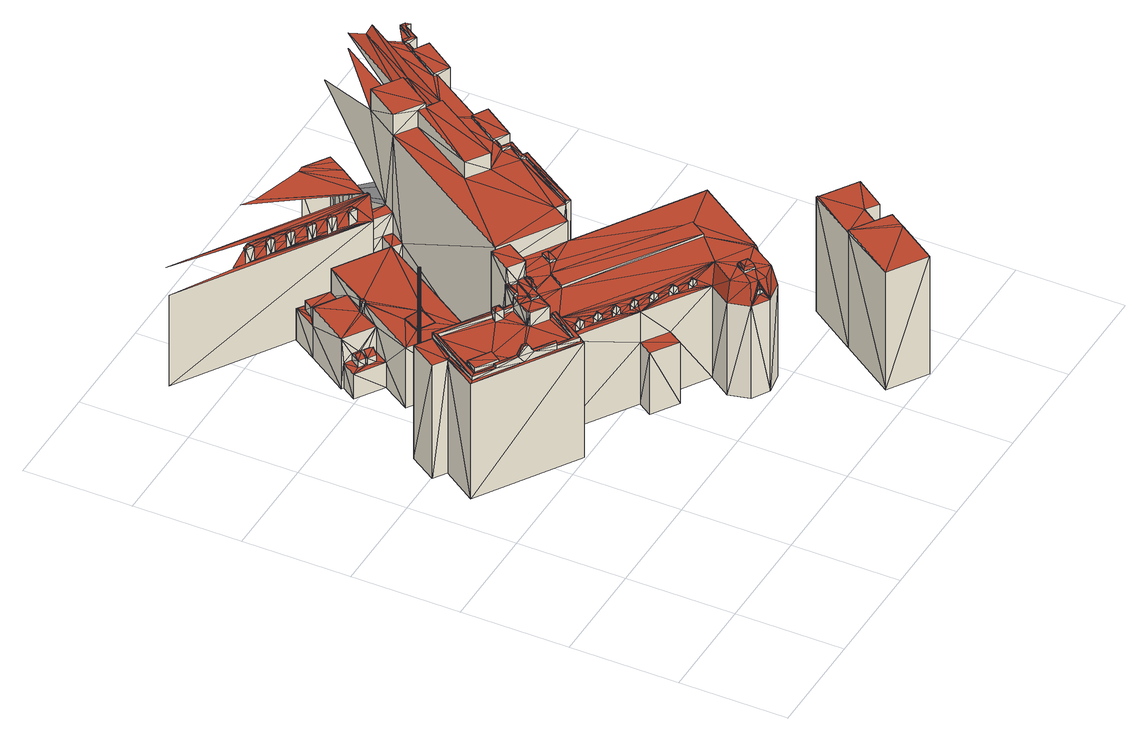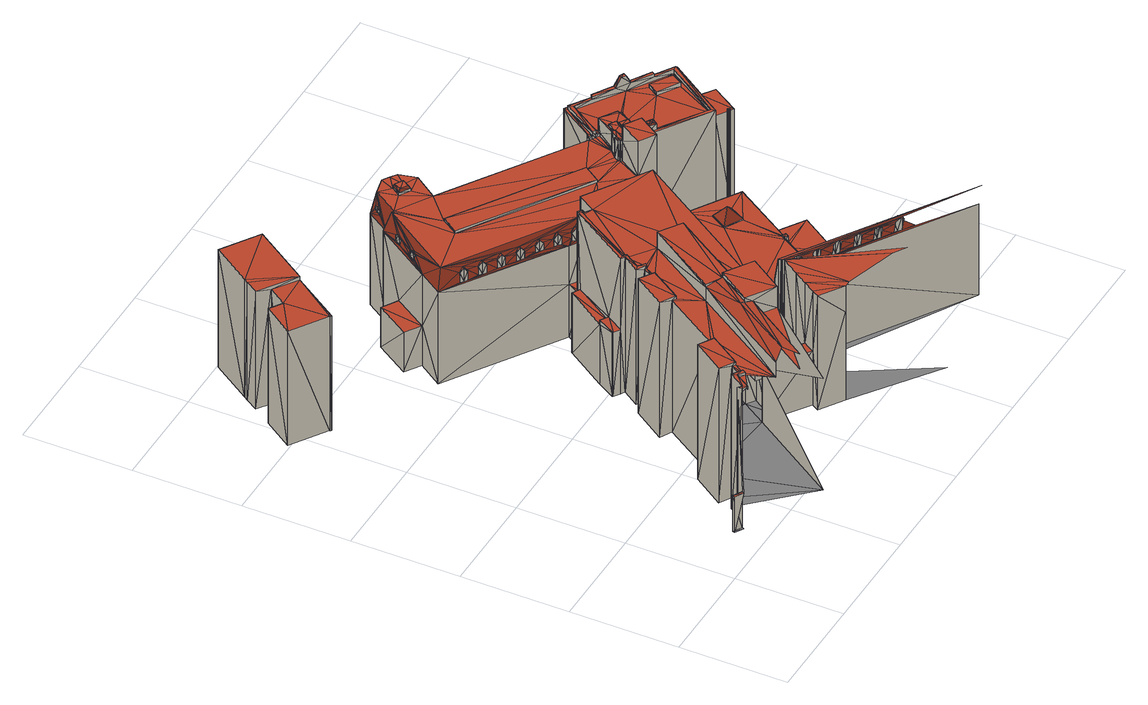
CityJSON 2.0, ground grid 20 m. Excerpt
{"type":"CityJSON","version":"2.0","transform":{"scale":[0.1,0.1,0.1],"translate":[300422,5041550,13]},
"CityObjects":{
"building1":{"type":"Building","geometry":[{"type":"MultiSurface","lod":"2","boundaries":[[[0,1,2]],[[3,4,5]],[[0,6,1]],[[7,5,2]],[[8,9,6]],[[10,2,1]],[[11,2,5]],[[8,6,0]],[[12,9,13]],[[14,13,9]],[[15,13,16]],[[8,0,17]],[[11,0,2]],[[3,18,4]],[[7,3,5]],[[19,8,17]],[[14,16,13]],[[15,12,13]],[[10,7,2]],[[20,1,6]],[[21,9,8]],[[3,22,23]],[[24,5,4]],[[25,17,0]],[[26,15,16]],[[27,6,9]],[[28,19,17]],[[26,16,14]],[[28,8,19]],[[21,14,9]],[[3,23,18]],[[29,23,22]],[[28,17,25]],[[27,9,12]],[[11,25,0]],[[30,12,15]],[[10,3,7]],[[31,10,1]],[[10,32,3]],[[29,18,23]],[[33,22,3]],[[21,8,28]],[[30,15,26]],[[34,4,18]],[[35,26,14]],[[30,35,12]],[[24,11,5]],[[36,28,25]],[[33,29,22]],[[36,25,37]],[[38,37,25]],[[21,35,14]],[[30,26,35]],[[39,25,11]],[[20,31,1]],[[39,38,25]],[[40,28,36]],[[40,36,37]],[[41,3,32]],[[40,37,38]],[[20,6,27]],[[41,32,10]],[[27,12,35]],[[42,21,28]],[[42,28,40]],[[42,40,38]],[[42,38,39]],[[43,18,29]],[[41,33,3]],[[44,39,11]],[[24,4,34]],[[41,29,33]],[[31,41,10]],[[45,21,42]],[[46,42,39]],[[41,43,29]],[[46,39,47]],[[47,39,44]],[[48,42,46]],[[49,35,21]],[[24,44,11]],[[48,45,42]],[[50,43,41]],[[31,50,41]],[[51,21,45]],[[48,46,47]],[[48,47,45]],[[52,27,35]],[[53,47,44]],[[54,45,47]],[[55,18,43]],[[51,56,21]],[[57,20,27]],[[58,31,20]],[[24,53,44]],[[59,47,53]],[[59,54,47]],[[60,34,18]],[[54,51,45]],[[49,21,56]],[[49,52,35]],[[55,43,50]],[[55,50,31]],[[57,27,52]],[[61,20,57]],[[58,20,61]],[[60,18,55]],[[62,24,34]],[[63,53,24]],[[64,51,54]],[[65,59,53]],[[65,54,59]],[[66,31,58]],[[67,56,51]],[[68,56,69]],[[68,49,56]],[[70,68,69]],[[70,71,49]],[[70,49,68]],[[61,52,72]],[[73,72,52]],[[49,73,52]],[[74,61,72]],[[61,57,52]],[[75,72,73]],[[76,74,72]],[[77,49,71]],[[75,78,72]],[[79,69,56]],[[77,71,70]],[[78,76,72]],[[79,70,69]],[[66,55,31]],[[58,61,74]],[[80,58,74]],[[81,67,51]],[[76,80,74]],[[82,78,75]],[[82,76,78]],[[83,75,73]],[[64,81,51]],[[63,24,62]],[[62,34,60]],[[84,58,80]],[[85,80,76]],[[65,64,54]],[[86,82,75]],[[87,53,63]],[[88,73,49]],[[79,56,67]],[[86,75,83]],[[83,73,89]],[[85,76,82]],[[65,53,87]],[[85,84,80]],[[90,77,70]],[[91,49,77]],[[85,82,86]],[[85,86,83]],[[79,90,70]],[[85,83,84]],[[88,89,73]],[[92,77,93]],[[94,93,77]],[[91,88,49]],[[91,83,89]],[[92,95,77]],[[66,58,84]],[[91,84,83]],[[96,79,67]],[[91,77,95]],[[94,77,90]],[[81,96,67]],[[97,92,93]],[[98,99,96]],[[91,89,88]],[[81,98,96]],[[97,93,94]],[[100,95,92]],[[101,91,95]],[[66,84,91]],[[102,101,95]],[[103,90,79]],[[65,81,64]],[[87,98,81]],[[104,102,95]],[[65,87,81]],[[87,105,98]],[[106,62,107]],[[108,94,109]],[[110,63,62]],[[102,91,101]],[[106,107,111]],[[112,109,94]],[[103,94,90]],[[113,107,62]],[[102,114,91]],[[100,104,95]],[[115,111,107]],[[97,100,92]],[[116,87,63]],[[110,62,106]],[[117,79,96]],[[66,91,114]],[[116,63,110]],[[110,105,87]],[[104,118,102]],[[108,97,94]],[[66,114,102]],[[119,106,111]],[[115,107,113]],[[120,96,99]],[[121,108,109]],[[116,110,87]],[[119,111,115]],[[112,94,103]],[[122,118,104]],[[112,121,109]],[[119,110,106]],[[123,99,98]],[[119,115,113]],[[124,104,100]],[[121,97,108]],[[124,100,97]],[[125,113,62]],[[117,103,79]],[[121,124,97]],[[123,98,105]],[[126,102,118]],[[60,55,127]],[[126,66,102]],[[128,118,122]],[[129,110,119]],[[129,119,113]],[[123,105,110]],[[130,55,66]],[[131,112,103]],[[132,122,104]],[[133,125,62]],[[131,121,112]],[[129,113,125]],[[117,96,120]],[[123,120,99]],[[134,133,62]],[[128,126,118]],[[135,110,129]],[[136,104,124]],[[126,130,66]],[[131,103,137]],[[127,55,130]],[[136,124,121]],[[129,125,138]],[[117,137,103]],[[132,128,122]],[[133,138,125]],[[132,104,139]],[[140,129,138]],[[140,138,133]],[[135,129,140]],[[141,121,131]],[[136,139,104]],[[127,130,126]],[[117,131,137]],[[135,133,140]],[[128,127,126]],[[142,143,131]],[[144,140,133]],[[145,110,135]],[[142,131,117]],[[132,146,128]],[[123,117,120]],[[144,133,134]],[[147,135,140]],[[142,117,123]],[[147,140,144]],[[141,136,121]],[[147,144,134]],[[141,146,132]],[[148,143,142]],[[149,62,60]],[[150,131,143]],[[141,132,139]],[[151,142,123]],[[152,110,145]],[[153,147,134]],[[145,135,147]],[[141,139,136]],[[154,141,131]],[[148,142,151]],[[150,143,148]],[[155,60,127]],[[156,151,123]],[[157,146,141]],[[158,128,146]],[[159,127,128]],[[160,147,153]],[[161,123,110]],[[150,154,131]],[[145,147,160]],[[162,134,62]],[[156,148,151]],[[160,153,163]],[[164,110,152]],[[165,148,156]],[[166,163,153]],[[145,160,163]],[[167,148,165]],[[150,141,154]],[[168,145,163]],[[169,153,134]],[[168,163,166]],[[157,141,150]],[[167,150,148]],[[170,165,156]],[[157,158,146]],[[152,145,168]],[[170,167,165]],[[171,150,167]],[[172,168,166]],[[170,156,173]],[[157,150,171]],[[170,174,167]],[[175,167,174]],[[176,171,167]],[[177,152,168]],[[170,173,174]],[[173,175,174]],[[172,166,178]],[[176,179,171]],[[176,167,175]],[[169,166,153]],[[177,168,172]],[[176,175,179]],[[158,159,128]],[[161,156,123]],[[180,172,178]],[[177,172,180]],[[169,178,166]],[[181,180,178]],[[182,177,180]],[[164,152,177]],[[155,127,159]],[[161,173,156]],[[181,178,169]],[[183,60,155]],[[182,180,181]],[[184,171,179]],[[185,157,171]],[[162,169,134]],[[184,179,175]],[[162,62,149]],[[149,60,183]],[[181,169,186]],[[164,177,182]],[[182,181,186]],[[187,186,169]],[[188,110,164]],[[189,182,186]],[[189,186,187]],[[185,158,157]],[[164,182,189]],[[190,189,187]],[[164,189,190]],[[191,189,187]],[[192,175,173]],[[184,159,158]],[[193,164,189]],[[191,187,194]],[[193,189,191]],[[193,191,194]],[[185,171,184]],[[162,187,169]],[[195,164,193]],[[195,193,194]],[[162,194,187]],[[185,184,158]],[[184,155,159]],[[183,196,197]],[[192,173,161]],[[195,194,198]],[[192,184,175]],[[199,197,196]],[[200,201,202]],[[203,164,195]],[[162,198,194]],[[195,198,204]],[[205,204,198]],[[149,183,197]],[[206,195,204]],[[206,204,205]],[[162,205,198]],[[203,195,206]],[[199,196,183]],[[207,149,197]],[[203,206,205]],[[208,206,205]],[[192,161,209]],[[210,211,212]],[[162,213,205]],[[214,203,206]],[[208,205,213]],[[188,164,203]],[[214,206,208]],[[215,161,110]],[[207,197,199]],[[214,208,213]],[[216,155,184]],[[210,212,217]],[[218,217,212]],[[219,210,217]],[[220,213,162]],[[221,217,222]],[[221,219,217]],[[223,214,213]],[[224,222,217]],[[224,217,218]],[[225,192,209]],[[188,203,214]],[[224,218,226]],[[227,221,222]],[[224,228,222]],[[228,227,222]],[[223,213,220]],[[229,220,162]],[[215,110,188]],[[230,218,212]],[[231,162,149]],[[232,216,184]],[[233,224,226]],[[188,214,223]],[[234,228,224]],[[234,224,233]],[[235,229,162]],[[223,220,236]],[[230,226,218]],[[229,236,220]],[[237,199,183]],[[231,149,207]],[[238,223,236]],[[238,236,229]],[[239,184,192]],[[188,223,238]],[[240,233,226]],[[231,207,199]],[[232,241,242]],[[243,227,228]],[[200,212,201]],[[244,238,229]],[[245,234,233]],[[246,235,162]],[[232,242,216]],[[247,228,234]],[[248,188,238]],[[244,229,235]],[[240,226,230]],[[248,238,244]],[[248,244,235]],[[249,232,184]],[[246,162,250]],[[245,233,240]],[[240,230,251]],[[247,234,245]],[[231,199,237]],[[252,251,230]],[[243,228,247]],[[245,240,251]],[[246,248,235]],[[253,251,252]],[[253,245,251]],[[254,188,248]],[[249,184,239]],[[247,245,253]],[[255,253,252]],[[256,248,246]],[[243,247,253]],[[255,252,257]],[[255,258,253]],[[258,259,253]],[[243,260,259]],[[261,252,230]],[[254,248,256]],[[258,243,259]],[[262,239,192]],[[263,255,257]],[[246,250,264]],[[265,266,243]],[[267,258,255]],[[256,246,264]],[[268,264,250]],[[267,255,263]],[[261,257,252]],[[269,256,264]],[[269,264,268]],[[270,162,231]],[[271,183,155]],[[270,250,162]],[[254,256,269]],[[272,263,257]],[[273,269,268]],[[274,209,161]],[[275,258,267]],[[276,243,258]],[[275,267,263]],[[277,254,269]],[[273,268,278]],[[277,269,273]],[[279,280,281]],[[282,283,239]],[[272,257,261]],[[279,284,280]],[[277,273,278]],[[271,155,216]],[[285,284,279]],[[286,241,232]],[[275,263,272]],[[282,239,262]],[[287,278,268]],[[249,239,283]],[[288,261,230]],[[276,258,275]],[[272,261,289]],[[290,279,291]],[[292,289,261]],[[285,293,284]],[[294,231,237]],[[295,277,278]],[[275,272,289]],[[296,291,279]],[[274,225,209]],[[297,279,281]],[[298,275,289]],[[299,298,289]],[[299,289,292]],[[300,285,279]],[[300,279,290]],[[301,283,282]],[[215,188,254]],[[270,268,250]],[[302,249,283]],[[271,237,183]],[[295,278,287]],[[296,290,291]],[[276,275,298]],[[276,298,299]],[[303,304,290]],[[305,299,292]],[[301,282,262]],[[301,302,283]],[[306,277,295]],[[303,290,296]],[[307,296,279]],[[300,290,304]],[[305,292,308]],[[309,304,303]],[[294,281,280]],[[200,230,212]],[[310,277,306]],[[311,276,299]],[[300,304,309]],[[311,299,305]],[[294,280,284]],[[295,287,312]],[[288,292,261]],[[313,243,276]],[[314,303,296]],[[315,305,308]],[[307,279,297]],[[316,309,303]],[[306,295,312]],[[317,312,287]],[[318,293,285]],[[270,287,268]],[[319,305,315]],[[314,316,303]],[[316,300,309]],[[320,306,312]],[[314,296,321]],[[322,232,249]],[[301,262,323]],[[270,284,293]],[[320,312,317]],[[311,319,276]],[[311,305,319]],[[323,249,302]],[[288,308,292]],[[324,300,316]],[[215,254,277]],[[318,285,300]],[[307,321,296]],[[324,316,314]],[[324,314,321]],[[310,306,320]],[[325,320,317]],[[307,300,324]],[[301,323,302]],[[307,324,321]],[[310,325,320]],[[326,315,308]],[[327,320,317]],[[297,281,294]],[[328,288,230]],[[329,310,320]],[[327,329,320]],[[330,300,307]],[[327,317,331]],[[332,319,315]],[[270,231,294]],[[313,276,319]],[[270,317,287]],[[200,202,333]],[[334,329,327]],[[334,327,331]],[[326,308,288]],[[215,277,310]],[[335,192,225]],[[332,315,326]],[[270,294,284]],[[336,333,202]],[[270,331,317]],[[337,293,318]],[[322,323,262]],[[338,300,330]],[[270,334,331]],[[326,288,339]],[[338,318,300]],[[313,319,332]],[[340,339,288]],[[332,326,339]],[[286,232,322]],[[322,249,323]],[[341,332,339]],[[341,339,340]],[[215,310,329]],[[265,342,266]],[[215,329,334]],[[215,270,293]],[[343,161,215]],[[338,344,318]],[[345,318,344]],[[313,332,341]],[[346,341,340]],[[347,307,297]],[[337,215,293]],[[348,330,307]],[[349,350,344]],[[351,344,350]],[[346,340,352]],[[335,262,192]],[[294,237,271]],[[328,340,288]],[[353,313,341]],[[353,341,346]],[[215,334,270]],[[349,344,338]],[[354,346,352]],[[355,241,286]],[[351,345,344]],[[345,337,318]],[[353,346,354]],[[349,356,350]],[[357,297,294]],[[328,352,340]],[[348,338,330]],[[358,354,352]],[[359,350,356]],[[359,351,350]],[[200,328,230]],[[360,313,353]],[[360,353,354]],[[265,243,313]],[[347,348,307]],[[347,297,357]],[[361,242,241]],[[359,345,351]],[[358,352,328]],[[362,349,338]],[[362,356,349]],[[362,337,345]],[[360,354,358]],[[363,215,337]],[[362,359,356]],[[364,313,360]],[[358,328,365]],[[362,345,359]],[[348,363,338]],[[274,161,343]],[[362,338,363]],[[366,365,328]],[[360,358,365]],[[362,363,337]],[[367,271,216]],[[368,360,365]],[[369,368,365]],[[369,365,366]],[[370,366,328]],[[371,216,242]],[[372,366,370]],[[373,374,370]],[[364,360,368]],[[364,368,369]],[[373,370,375]],[[364,372,376]],[[377,348,347]],[[378,374,373]],[[378,376,374]],[[379,373,375]],[[380,367,216]],[[381,348,377]],[[382,364,376]],[[382,373,379]],[[383,384,322]],[[385,377,347]],[[386,383,322]],[[387,241,355]],[[388,348,381]],[[378,373,382]],[[378,382,376]],[[389,386,322]],[[390,357,294]],[[391,377,385]],[[391,381,377]],[[392,385,347]],[[335,322,262]],[[386,393,383]],[[394,384,383]],[[395,383,393]],[[355,286,322]],[[396,393,386]],[[392,391,385]],[[397,381,391]],[[398,348,388]],[[395,394,383]],[[396,386,389]],[[399,215,363]],[[397,388,381]],[[400,384,394]],[[401,393,396]],[[401,395,393]],[[402,392,347]],[[397,391,392]],[[403,382,379]],[[355,322,384]],[[400,394,395]],[[265,313,364]],[[200,370,328]],[[404,396,389]],[[405,225,274]],[[399,363,348]],[[401,400,395]],[[406,407,384]],[[408,364,382]],[[390,347,357]],[[409,389,322]],[[404,401,396]],[[398,388,397]],[[410,384,407]],[[404,389,411]],[[412,397,392]],[[403,379,413]],[[200,375,370]],[[414,384,400]],[[342,415,416]],[[417,400,401]],[[412,398,397]],[[417,401,404]],[[412,392,402]],[[200,379,375]],[[417,404,411]],[[417,418,400]],[[417,411,419]],[[420,348,398]],[[412,402,398]],[[414,406,384]],[[417,419,418]],[[409,411,389]],[[414,400,418]],[[420,402,347]],[[408,382,403]],[[403,413,421]],[[414,418,419]],[[422,419,411]],[[355,384,410]],[[405,335,225]],[[423,403,421]],[[424,421,413]],[[200,413,379]],[[425,423,421]],[[426,407,406]],[[427,414,419]],[[420,398,402]],[[426,410,407]],[[408,403,423]],[[425,421,424]],[[409,422,411]],[[420,399,348]],[[420,347,390]],[[427,419,422]],[[399,343,215]],[[428,409,322]],[[429,423,425]],[[265,364,408]],[[429,408,423]],[[429,425,424]],[[430,427,422]],[[431,414,427]],[[432,422,409]],[[200,424,413]],[[433,406,271]],[[434,430,422]],[[434,422,432]],[[435,355,410]],[[431,427,430]],[[436,390,294]],[[437,414,431]],[[438,432,409]],[[434,431,430]],[[438,434,432]],[[200,429,424]],[[435,410,426]],[[433,426,406]],[[439,431,434]],[[440,355,435]],[[441,380,216]],[[342,442,415]],[[439,434,438]],[[433,271,367]],[[265,408,429]],[[439,437,431]],[[443,414,437]],[[439,438,437]],[[444,420,390]],[[445,399,420]],[[428,438,409]],[[444,390,446]],[[440,435,447]],[[444,445,420]],[[433,435,426]],[[448,447,435]],[[449,440,447]],[[450,428,322]],[[451,449,447]],[[448,435,433]],[[443,437,438]],[[448,451,447]],[[265,429,200]],[[452,440,449]],[[445,343,399]],[[451,452,449]],[[453,433,367]],[[448,433,453]],[[443,438,454]],[[428,454,438]],[[380,453,367]],[[455,448,453]],[[456,294,271]],[[457,200,333]],[[458,336,459]],[[455,453,380]],[[460,415,442]],[[461,241,387]],[[265,200,457]],[[457,333,462]],[[462,333,336]],[[463,414,443]],[[464,445,444]],[[465,443,454]],[[466,465,454]],[[466,454,428]],[[342,462,442]],[[462,336,442]],[[467,265,457]],[[468,457,462]],[[467,342,265]],[[436,446,390]],[[468,462,342]],[[469,443,465]],[[467,457,468]],[[467,468,342]],[[470,455,380]],[[471,444,446]],[[466,469,465]],[[472,466,428]],[[335,343,445]],[[473,469,466]],[[474,455,470]],[[475,470,380]],[[476,455,474]],[[473,466,472]],[[335,274,343]],[[473,477,469]],[[478,464,444]],[[473,472,479]],[[473,479,477]],[[480,445,464]],[[481,472,428]],[[463,443,469]],[[476,474,470]],[[476,470,475]],[[482,442,336]],[[483,478,444]],[[361,484,242]],[[463,469,477]],[[485,479,472]],[[463,477,479]],[[486,414,463]],[[456,436,294]],[[450,481,428]],[[471,446,436]],[[405,274,335]],[[485,472,481]],[[487,488,464]],[[489,387,355]],[[490,355,440]],[[487,464,478]],[[480,464,488]],[[463,479,485]],[[491,488,487]],[[461,361,241]],[[371,242,484]],[[491,480,488]],[[492,487,478]],[[493,442,482]],[[482,336,494]],[[495,448,455]],[[492,491,487]],[[496,445,480]],[[371,441,216]],[[497,485,481]],[[493,460,442]],[[498,480,491]],[[490,440,452]],[[499,492,478]],[[497,463,485]],[[500,406,414]],[[501,271,406]],[[502,481,450]],[[502,497,481]],[[499,491,492]],[[498,503,480]],[[499,478,483]],[[504,463,497]],[[505,451,448]],[[506,452,451]],[[499,498,491]],[[502,504,497]],[[507,455,476]],[[494,336,458]],[[508,502,450]],[[499,503,498]],[[499,483,503]],[[509,450,322]],[[509,322,335]],[[510,504,502]],[[511,475,380]],[[510,502,508]],[[510,512,504]],[[496,513,445]],[[510,508,514]],[[510,514,512]],[[515,445,513]],[[516,508,450]],[[486,463,504]],[[489,517,387]],[[496,480,503]],[[518,476,475]],[[519,482,494]],[[520,483,444]],[[521,514,508]],[[520,444,471]],[[486,504,512]],[[522,503,483]],[[523,414,486]],[[486,512,514]],[[524,471,436]],[[525,493,482]],[[526,516,450]],[[490,489,355]],[[521,508,516]],[[519,494,527]],[[528,460,493]],[[486,514,521]],[[529,517,489]],[[509,335,445]],[[522,496,503]],[[524,436,530]],[[531,521,516]],[[525,482,532]],[[528,493,525]],[[531,486,521]],[[528,533,460]],[[495,455,507]],[[534,531,516]],[[534,516,526]],[[535,527,494]],[[536,482,519]],[[537,486,531]],[[538,522,483]],[[534,537,531]],[[539,534,526]],[[540,494,458]],[[536,532,482]],[[541,513,496]],[[542,537,534]],[[536,519,527]],[[541,496,522]],[[542,534,539]],[[515,513,541]],[[542,539,543]],[[542,544,537]],[[518,507,476]],[[509,445,515]],[[545,448,495]],[[546,541,522]],[[542,543,544]],[[547,486,537]],[[546,515,541]],[[548,539,526]],[[456,530,436]],[[549,471,524]],[[535,494,540]],[[506,490,452]],[[546,550,515]],[[551,543,539]],[[518,475,511]],[[511,380,441]],[[552,533,528]],[[553,515,550]],[[536,525,532]],[[554,546,522]],[[505,506,451]],[[551,544,543]],[[553,550,546]],[[547,537,544]],[[552,528,525]],[[520,538,483]],[[554,522,538]],[[536,527,535]],[[555,556,533]],[[557,458,556]],[[554,553,546]],[[545,505,448]],[[558,387,517]],[[559,548,526]],[[554,560,553]],[[509,526,450]],[[501,456,271]],[[548,551,539]],[[554,561,560]],[[554,538,561]],[[547,544,551]],[[500,414,523]],[[552,525,562]],[[520,471,549]],[[557,540,458]],[[555,533,552]],[[563,547,551]],[[548,563,551]],[[523,486,547]],[[520,560,561]],[[564,547,563]],[[565,563,548]],[[565,548,559]],[[566,524,530]],[[520,561,538]],[[555,557,556]],[[565,564,563]],[[567,565,559]],[[518,495,507]],[[568,564,565]],[[569,517,529]],[[557,562,540]],[[555,552,562]],[[568,565,567]],[[500,501,406]],[[568,570,564]],[[571,495,518]],[[568,567,570]],[[509,559,526]],[[509,515,553]],[[572,525,536]],[[523,547,564]],[[573,536,535]],[[574,567,559]],[[555,562,557]],[[509,553,560]],[[361,575,576]],[[577,489,490]],[[578,570,567]],[[523,564,570]],[[579,530,456]],[[566,549,524]],[[580,576,575]],[[581,562,525]],[[361,576,484]],[[574,578,567]],[[523,570,578]],[[582,495,571]],[[505,583,490]],[[509,560,520]],[[584,489,577]],[[580,484,576]],[[505,490,506]],[[545,495,585]],[[573,535,580]],[[586,535,540]],[[566,530,579]],[[587,583,505]],[[588,518,511]],[[589,571,518]],[[590,523,578]],[[558,461,387]],[[586,540,562]],[[591,511,441]],[[592,575,361]],[[593,590,578]],[[593,578,574]],[[509,574,559]],[[573,580,575]],[[582,585,495]],[[594,529,489]],[[595,523,590]],[[572,536,573]],[[579,456,549]],[[545,587,505]],[[596,490,583]],[[593,595,590]],[[593,595,574]],[[597,489,584]],[[598,593,574]],[[585,441,587]],[[592,573,575]],[[599,511,591]],[[596,583,587]],[[545,585,587]],[[585,591,441]],[[600,595,593]],[[600,593,598]],[[581,525,572]],[[600,601,595]],[[586,580,535]],[[588,511,599]],[[589,582,571]],[[600,598,601]],[[589,518,588]],[[602,577,490]],[[603,558,517]],[[500,520,549]],[[501,549,456]],[[566,579,549]],[[509,598,574]],[[599,591,585]],[[604,587,441]],[[596,602,490]],[[569,603,517]],[[572,592,361]],[[572,361,461]],[[584,577,605]],[[500,523,595]],[[582,599,585]],[[596,605,577]],[[606,584,605]],[[586,484,580]],[[596,606,605]],[[607,573,592]],[[500,595,601]],[[572,573,607]],[[608,441,371]],[[500,601,598]],[[588,599,582]],[[609,584,606]],[[596,577,602]],[[610,371,484]],[[604,596,587]],[[589,588,582]],[[500,509,520]],[[581,586,562]],[[572,607,592]],[[604,441,608]],[[604,609,606]],[[500,598,509]],[[500,549,501]],[[604,606,596]],[[608,371,609]],[[611,584,609]],[[612,489,597]],[[611,609,371]],[[581,572,461]],[[604,608,609]],[[611,597,584]],[[603,613,461]],[[611,371,610]],[[611,614,597]],[[615,569,529]],[[603,461,558]],[[616,461,613]],[[617,614,611]],[[618,610,484]],[[619,611,610]],[[620,613,603]],[[615,529,594]],[[594,489,612]],[[618,484,586]],[[616,581,461]],[[617,611,619]],[[621,597,614]],[[620,622,613]],[[620,603,569]],[[621,614,617]],[[622,616,613]],[[623,620,569]],[[618,619,610]],[[623,569,624]],[[625,624,569]],[[625,623,624]],[[626,612,597]],[[621,626,597]],[[615,625,569]],[[627,617,619]],[[615,594,625]],[[628,620,623]],[[627,621,617]],[[629,619,618]],[[628,622,620]],[[630,623,625]],[[631,612,626]],[[632,616,622]],[[631,626,621]],[[627,619,629]],[[633,586,581]],[[630,625,594]],[[627,631,621]],[[629,618,631]],[[632,634,616]],[[628,623,635]],[[630,635,623]],[[628,632,622]],[[627,629,631]],[[636,581,616]],[[637,618,586]],[[635,638,632]],[[628,635,632]],[[630,638,635]],[[639,612,631]],[[639,631,618]],[[640,616,634]],[[637,586,633]],[[641,594,612]],[[642,634,632]],[[643,632,638]],[[639,644,612]],[[645,630,594]],[[639,618,637]],[[643,638,630]],[[641,612,644]],[[639,646,644]],[[643,642,632]],[[647,646,639]],[[648,639,637]],[[647,639,648]],[[645,594,641]],[[649,644,646]],[[645,643,630]],[[650,637,633]],[[649,646,647]],[[650,648,637]],[[649,651,644]],[[652,647,648]],[[651,641,644]],[[653,650,633]],[[652,649,647]],[[654,648,650]],[[655,651,649]],[[652,648,654]],[[656,651,655]],[[652,655,649]],[[654,650,655]],[[657,655,650]],[[656,641,651]],[[657,656,655]],[[652,654,655]],[[657,650,653]],[[657,658,656]],[[659,656,658]],[[660,641,656]],[[659,660,656]],[[661,658,657]],[[662,659,658]],[[663,657,653]],[[662,660,659]],[[661,662,658]],[[661,657,663]],[[662,664,660]],[[665,663,653]],[[666,660,664]],[[667,661,663]],[[667,662,661]],[[668,664,662]],[[667,663,665]],[[667,668,662]],[[668,666,664]],[[669,667,665]],[[670,668,667]],[[671,667,669]],[[671,670,667]],[[670,672,668]],[[673,669,665]],[[674,671,669]],[[674,669,673]],[[675,671,674]],[[676,674,673]],[[677,673,678]],[[676,675,674]],[[676,673,677]],[[679,675,676]],[[680,677,678]],[[679,680,675]]],"semantics":{"surfaces":[{"type":"WallSurface"},{"type":"RoofSurface"},{"type":"GroundSurface"}],"values":[0,0,1,1,0,0,1,1,1,1,0,0,0,0,0,0,0,0,1,1,0,0,0,0,1,0,1,0,0,1,0,0,1,1,0,0,0,0,0,2,1,0,1,2,0,0,1,1,0,1,0,1,0,0,1,0,0,1,1,1,0,0,1,0,0,1,1,2,1,0,0,0,0,0,1,0,0,0,1,1,1,0,0,0,0,0,0,1,0,1,2,1,0,1,1,0,1,2,0,1,1,2,0,1,0,1,2,0,1,0,0,1,1,1,0,1,0,0,0,0,0,1,0,0,0,1,0,1,0,1,1,1,0,0,0,1,1,1,1,0,0,0,0,0,1,1,1,1,1,0,0,0,1,0,0,1,0,1,0,1,0,1,0,0,0,0,0,1,1,0,0,0,1,1,0,0,0,1,0,0,1,1,1,0,0,1,0,0,1,0,0,0,0,0,0,1,0,1,0,0,1,1,0,1,0,0,0,0,0,1,0,0,1,0,1,0,0,1,1,1,0,1,0,0,1,1,0,1,0,2,0,1,1,1,1,0,0,0,1,1,1,0,1,1,1,1,1,0,0,2,0,0,1,1,0,0,1,0,1,1,1,0,0,0,0,0,0,1,0,0,0,0,1,0,1,0,0,0,1,0,0,0,0,1,1,1,0,1,0,1,2,1,0,0,0,1,1,0,1,1,0,0,1,0,0,1,1,0,1,1,0,0,1,0,1,1,1,1,0,0,0,0,0,1,1,0,1,0,0,0,1,1,0,0,1,0,0,1,1,1,1,2,1,1,2,1,0,0,1,1,0,0,0,1,0,0,1,1,0,1,1,0,0,0,1,0,1,0,1,0,0,1,1,1,1,0,0,0,1,1,1,0,0,1,1,0,0,0,1,0,1,1,2,1,0,0,0,1,1,1,0,1,1,1,0,0,0,0,0,0,1,1,1,1,0,0,0,1,0,1,1,1,1,1,1,1,0,0,0,1,1,0,1,0,1,0,2,1,1,0,1,1,1,0,0,1,1,0,1,1,0,1,1,0,1,1,0,1,1,1,0,1,0,0,1,0,1,0,1,1,1,1,0,1,1,0,1,1,1,1,1,1,1,0,0,1,1,0,0,0,1,1,0,0,2,1,1,1,0,0,1,1,1,1,0,1,0,0,1,0,0,2,1,0,1,0,1,0,1,1,0,1,0,1,0,1,0,1,1,0,0,1,0,1,1,1,1,1,0,2,1,0,0,1,1,0,0,1,1,0,1,1,0,1,2,1,1,1,1,1,0,0,1,1,0,0,0,1,1,0,1,1,0,1,1,1,0,1,0,1,0,0,0,0,1,1,1,1,1,1,0,1,0,1,0,1,0,1,0,2,1,1,1,1,0,1,0,1,1,0,1,0,1,1,0,1,0,2,1,1,1,1,1,0,1,1,0,0,0,1,1,0,1,1,1,1,1,0,0,1,0,0,1,1,1,1,0,1,2,1,1,1,1,0,0,1,1,0,0,1,2,1,1,1,1,1,1,1,1,1,1,0,0,1,1,0,1,0,1,1,1,1,0,1,1,0,0,0,0,0,2,0,1,0,1,2,1,0,0,1,0,1,1,1,1,0,2,1,1,0,1,1,1,1,1,0,0,1,2,0,1,1,1,0,1,0,0,0,0,1,1,0,0,1,1,1,1,1,1,0,1,0,0,1,1,0,1,1,0,0,1,0,1,1,1,0,0,0,1,1,1,1,0,1,1,0,1,0,0,0,1,0,0,0,1,1,1,1,0,1,1,0,0,1,0,1,0,1,1,1,1,1,0,1,1,0,1,1,1,1,1,1,0,0,1,0,1,0,1,1,0,0,2,1,0,0,1,1,0,1,0,1,2,1,1,0,1,0,1,0,0,1,1,0,0,1,0,0,0,1,1,0,1,1,1,0,1,0,0,0,1,1,2,0,2,0,2,0,1,1,0,2,2,1,1,0,1,1,0,0,0,2,1,2,0,0,0,0,0,0,0,1,1,0,0,2,1,1,0,0,1,0,0,1,1,1,0,0,0,1,0,1,1,1,1,2,1,0,0,1,0,1,1,0,0,1,1,0,2,0,0,0,0,0,1,1,2,0,1,0,1,0,0,0,0,1,1,1,0,0,0,1,0,1,0,1,2,1,0,0,1,1,0,2,1,0,1,0,0,1,1,1,0,1,0,0,1,1,0,1,1,1,1,0,0,1,1,1,0,1,1,0,1,1,0,0,0,0,0,1,0,1,1,2,1,0,1,0,1,2,1,0,0,0,0,1,1,1,0,1,1,0,0,0,1,1,1,2,1,2,1,1,1,0,2,1,1,0,0,0,1,1,1,0,1,0,0,0,0,1,1,0,1,1,1,2,1,0,0,1,1,0,0,2,1,0,1,1,1,0,1,1,0,1,0,0,1,0,0,1,0,0,1,0,0,0,0,1,1,0,1,0,1,0,1,0,1,1,1,2,1,0,1,0,1,1,1,0,1,1,2,0,0,0,2,0,1,0,0,0,1,0,2,1,1,1,1,0,1,0,0,0,0,1,0,0,0,1,1,0,1,2,1,0,0,0,1,1,0,2,2,1,0,0,1,0,0,0,0,1,0,0,0,1,0,0,0,1,0,0,0,2,1,1,1,0,2,1,0,0,0,2,1,0,1,0,0,0,0,1,0,1,0,1,1,0,0,0,1,0,0,0,1,0,0,0,2,0,0,0,0,2,0,0,0,1,0,1,0,0,2,0,1,0,1,0,1,0,0,0,1,2,1,1,1,0,0,0,0,1,0,0,0,0,1,0,0,0,2,0,0,0,1,0,1,2,0,0,1,1,1,0,1,1,0,1,0,0,0,0,0,1,2,1,2,0,0,1,2,1,2,0,0,1,0,0,0,1,1,0,0,0,0,1,0,0,1,0,0,1,0,0,2,1,0,1,0,0,1,0,0,1,0,1,0,2,0,0,0,0,2,1,0,1,2,0]}}]},
"building2":{"type":"Building","geometry":[{"type":"MultiSurface","lod":"2","boundaries":[[[681,682,683]],[[681,683,684]],[[681,685,686]],[[681,687,685]],[[685,687,688]],[[683,689,690]],[[681,684,687]],[[690,691,684]],[[687,692,693]],[[683,690,684]],[[687,694,692]],[[684,695,694]],[[692,694,696]],[[687,684,694]],[[696,694,697]],[[698,696,697]],[[699,685,700]],[[685,688,700]],[[700,688,701]],[[688,687,701]],[[702,686,699]],[[686,685,699]],[[703,681,702]],[[681,686,702]],[[703,682,681]],[[703,704,682]],[[704,705,683]],[[704,683,682]],[[705,706,689]],[[705,689,683]],[[706,707,690]],[[706,690,689]],[[707,708,691]],[[707,691,690]],[[701,687,709]],[[687,693,709]],[[693,692,710]],[[709,693,710]],[[708,711,684]],[[708,684,691]],[[711,695,684]],[[711,712,695]],[[710,692,698]],[[692,696,698]],[[712,697,694]],[[712,694,695]],[[710,698,697]],[[701,709,710]],[[701,710,697]],[[711,697,712]],[[699,700,701]],[[703,699,701]],[[701,697,711]],[[703,702,699]],[[707,711,708]],[[703,701,711]],[[705,711,707]],[[703,705,704]],[[705,707,706]],[[703,711,705]]],"semantics":{"surfaces":[{"type":"GroundSurface"},{"type":"WallSurface"},{"type":"RoofSurface"}],"values":[0,0,0,0,0,0,0,0,0,0,0,0,0,0,1,1,1,1,1,1,1,1,1,1,1,1,1,1,1,1,1,1,1,1,1,1,1,1,1,1,1,1,1,1,1,1,2,2,2,2,2,2,2,2,2,2,2,2,2,2]}}]},
"building3":{"type":"Building","geometry":[{"type":"MultiSurface","lod":"2","boundaries":[[[713,714,715]],[[713,716,714]],[[715,717,718]],[[719,716,713]],[[719,713,720]],[[715,721,717]],[[714,722,721]],[[722,723,721]],[[714,721,715]],[[717,724,725]],[[721,726,724]],[[717,721,724]],[[727,728,729]],[[729,728,730]],[[731,728,732]],[[733,730,728]],[[731,733,728]],[[734,735,736]],[[736,735,737]],[[738,735,739]],[[740,737,735]],[[738,740,735]],[[741,742,734]],[[741,736,743]],[[741,734,736]],[[744,727,729]],[[745,746,727]],[[745,727,744]],[[747,748,749]],[[747,749,750]],[[747,751,752]],[[751,753,754]],[[751,754,752]],[[747,750,751]],[[748,755,756]],[[748,756,749]],[[756,755,757]],[[756,757,758]],[[754,757,755]],[[752,754,755]],[[759,760,761]],[[759,761,762]],[[760,763,761]],[[761,763,764]],[[759,762,765]],[[762,766,765]],[[765,766,763]],[[766,764,763]],[[767,768,769]],[[767,770,768]],[[771,772,773]],[[773,772,774]],[[771,775,776]],[[771,773,775]],[[776,775,777]],[[775,778,777]],[[772,777,774]],[[774,777,778]],[[767,753,751]],[[779,770,767]],[[780,779,767]],[[780,767,751]],[[781,782,721]],[[721,782,726]],[[783,726,782]],[[783,724,726]],[[779,718,784]],[[779,715,718]],[[785,779,780]],[[785,786,779]],[[786,715,779]],[[786,713,715]],[[784,718,717]],[[784,717,768]],[[769,768,787]],[[768,717,725]],[[768,725,787]],[[788,787,741]],[[788,745,789]],[[789,745,744]],[[783,725,724]],[[738,783,740]],[[783,787,725]],[[741,787,738]],[[738,787,783]],[[788,741,731]],[[733,741,743]],[[788,731,745]],[[731,741,733]],[[790,791,722]],[[722,791,723]],[[792,720,793]],[[792,719,720]],[[793,720,713]],[[793,713,786]],[[792,794,719]],[[719,794,716]],[[794,795,716]],[[716,795,714]],[[785,790,795]],[[795,790,722]],[[785,795,786]],[[795,722,714]],[[788,789,781]],[[781,723,791]],[[756,788,791]],[[756,758,788]],[[781,721,723]],[[788,781,791]],[[740,783,737]],[[736,737,782]],[[733,743,736]],[[781,730,782]],[[730,736,782]],[[789,729,781]],[[789,744,729]],[[737,783,782]],[[781,729,730]],[[733,736,730]],[[745,731,732]],[[745,732,746]],[[746,728,727]],[[746,732,728]],[[741,738,739]],[[741,739,742]],[[742,735,734]],[[742,739,735]],[[747,752,755]],[[747,755,748]],[[759,763,760]],[[759,765,763]],[[754,769,787]],[[758,757,788]],[[767,769,754]],[[767,754,753]],[[757,787,788]],[[754,787,757]],[[792,793,786]],[[792,786,794]],[[786,795,794]],[[771,796,772]],[[771,776,796]],[[796,776,777]],[[772,796,777]],[[761,768,770]],[[761,764,768]],[[779,784,766]],[[784,768,764]],[[779,766,762]],[[779,761,770]],[[766,784,764]],[[779,762,761]],[[785,750,773]],[[785,780,750]],[[785,773,790]],[[756,791,775]],[[790,778,791]],[[773,749,775]],[[775,791,778]],[[773,774,790]],[[790,774,778]],[[773,750,749]],[[780,751,750]],[[749,756,775]]],"semantics":{"surfaces":[{"type":"GroundSurface"},{"type":"WallSurface"},{"type":"RoofSurface"}],"values":[0,0,0,0,0,0,0,0,0,0,0,0,1,1,1,1,1,1,1,1,1,1,1,1,1,1,1,1,1,1,1,1,1,1,1,1,1,1,1,1,1,1,1,1,1,1,1,1,1,1,1,1,1,1,1,1,1,1,1,1,1,1,1,1,1,1,1,1,1,1,1,1,1,1,1,1,1,1,1,1,1,1,1,1,1,1,1,1,1,1,1,1,1,1,1,1,1,1,1,1,1,1,1,1,1,1,1,1,1,2,2,2,2,2,2,2,2,2,2,2,2,2,2,2,2,2,2,2,2,2,2,2,2,2,2,2,2,2,2,2,2,2,2,2,2,2,2,2,2,2,2,2,2,2,2,2,2,2,2,2,2,2,2,2]}}]},
"building4":{"type":"Building","geometry":[{"type":"MultiSurface","lod":"2","boundaries":[[[797,798,799]],[[797,800,798]],[[797,799,801]],[[802,803,804]],[[803,799,804]],[[805,797,801]],[[806,807,803]],[[806,808,807]],[[807,799,803]],[[807,801,799]],[[809,805,801]],[[810,811,805]],[[810,805,809]],[[811,812,797]],[[811,797,805]],[[812,813,797]],[[797,813,800]],[[813,798,800]],[[813,814,798]],[[815,816,808]],[[808,816,807]],[[817,815,806]],[[806,815,808]],[[817,803,818]],[[817,806,803]],[[802,818,803]],[[819,818,802]],[[819,804,820]],[[819,802,804]],[[820,804,799]],[[820,799,821]],[[822,821,814]],[[821,799,798]],[[821,798,814]],[[816,823,807]],[[807,823,801]],[[810,823,822]],[[809,801,823]],[[810,809,823]],[[823,821,822]],[[816,821,823]],[[816,818,821]],[[817,816,815]],[[819,820,818]],[[818,820,821]],[[817,818,816]],[[812,814,813]],[[812,822,814]],[[810,822,811]],[[811,822,812]]],"semantics":{"surfaces":[{"type":"GroundSurface"},{"type":"WallSurface"},{"type":"RoofSurface"}],"values":[0,0,0,0,0,0,0,0,0,0,0,1,1,1,1,1,1,1,1,1,1,1,1,1,1,1,1,1,1,1,1,1,1,1,1,1,1,1,1,1,2,2,2,2,2,2,2,2,2,2]}}]}
},
"vertices":[
[45,461,318],[8,485,318],[8,485,310],[42,547,306],[0,483,69],[0,483,310],[17,486,318],[42,547,310],[48,466,318],[17,486,310],[47,544,310],[90,432,310],[42,511,310],[30,491,310],[68,467,310],[42,511,318],[30,491,318],[45,461,324],[42,547,69],[48,466,324],[81,586,318],[93,438,310],[18,563,306],[18,563,69],[179,368,310],[81,438,324],[68,467,318],[81,586,310],[85,443,324],[50,613,69],[81,487,318],[80,595,318],[47,544,306],[50,613,306],[179,368,69],[81,487,310],[93,438,342],[90,432,342],[97,428,342],[106,422,324],[100,433,342],[80,594,306],[110,427,324],[80,594,69],[143,399,310],[147,403,318],[143,399,324],[143,399,318],[147,403,324],[176,471,310],[80,595,69],[176,384,310],[160,521,310],[179,375,310],[176,384,318],[205,513,69],[176,465,310],[166,529,310],[168,532,318],[179,375,318],[220,431,69],[166,529,318],[220,431,261],[220,431,310],[215,445,318],[221,441,318],[205,513,318],[207,445,310],[178,470,310],[176,465,338],[178,470,338],[176,471,338],[160,521,330],[173,512,310],[166,529,330],[173,512,330],[170,527,333],[188,490,338],[171,523,335],[207,445,338],[168,532,330],[215,445,310],[175,523,333],[179,521,318],[180,524,318],[180,524,330],[179,521,330],[221,441,310],[199,508,310],[179,521,310],[205,478,338],[199,508,318],[194,499,339],[188,490,339],[205,478,339],[194,499,338],[209,449,310],[211,488,339],[215,445,303],[209,449,303],[211,488,338],[199,508,338],[201,507,338],[218,470,338],[206,503,338],[221,441,303],[224,436,290],[221,432,268],[211,488,343],[205,478,343],[225,438,303],[221,432,291],[218,470,343],[229,427,268],[201,507,318],[229,427,282],[225,438,310],[232,486,338],[201,507,345],[230,430,282],[232,486,303],[214,487,343],[206,503,345],[234,484,303],[214,487,338],[245,417,268],[216,531,345],[218,530,69],[218,530,345],[247,419,282],[216,531,69],[229,488,343],[221,528,345],[251,413,268],[258,408,269],[254,417,290],[235,519,338],[229,488,338],[245,417,282],[221,528,338],[251,413,290],[235,519,343],[234,484,345],[229,488,345],[258,408,282],[278,400,285],[218,530,378],[260,411,282],[244,498,345],[345,350,197],[246,513,345],[244,498,303],[283,398,290],[274,399,271],[246,513,343],[275,553,69],[247,496,303],[249,511,378],[245,572,378],[245,572,69],[275,401,282],[296,469,303],[345,350,261],[274,399,282],[311,380,291],[247,496,345],[281,395,271],[249,506,345],[281,395,290],[302,380,270],[252,505,345],[249,511,345],[287,390,282],[252,505,303],[249,506,303],[251,509,303],[251,509,345],[289,392,282],[287,390,272],[249,511,303],[288,392,281],[303,381,276],[303,383,282],[345,350,69],[275,553,303],[275,553,378],[302,380,282],[309,376,271],[370,341,290],[309,376,291],[309,377,273],[315,372,282],[317,500,303],[317,374,282],[315,372,271],[332,364,282],[328,324,69],[328,324,197],[331,362,271],[375,293,69],[358,846,259],[35,1053,259],[35,1053,69],[340,361,290],[331,362,282],[338,358,271],[338,358,290],[375,293,197],[344,354,282],[296,469,308],[162,981,290],[138,989,266],[158,976,265],[344,354,272],[346,355,282],[471,279,303],[298,586,69],[158,976,293],[165,972,266],[162,982,293],[362,342,271],[168,979,298],[165,972,299],[363,344,282],[172,968,293],[317,500,308],[172,968,266],[169,979,299],[169,978,298],[368,338,272],[192,955,266],[392,320,197],[298,586,303],[174,972,288],[175,973,293],[376,333,272],[362,342,282],[392,320,69],[368,338,290],[343,515,303],[194,959,284],[293,589,345],[293,589,69],[202,958,299],[376,333,282],[195,960,293],[394,323,277],[201,958,298],[377,335,282],[355,535,303],[393,322,271],[192,955,293],[198,951,267],[198,951,299],[402,321,290],[205,947,293],[395,324,282],[205,947,267],[203,957,298],[202,957,299],[200,955,284],[224,935,267],[353,509,303],[207,950,282],[393,322,282],[364,855,308],[43,1063,308],[208,952,293],[399,318,271],[399,318,290],[459,277,261],[437,510,69],[225,937,280],[407,313,282],[520,324,308],[227,940,292],[234,936,297],[408,315,282],[407,313,271],[440,196,261],[430,235,69],[440,196,69],[353,509,309],[343,515,309],[430,235,261],[447,202,303],[408,516,345],[423,302,271],[257,913,266],[224,935,294],[451,193,280],[451,193,277],[230,931,267],[439,234,303],[459,277,69],[424,304,282],[457,189,277],[471,177,69],[227,940,293],[230,931,297],[459,193,303],[364,529,309],[355,535,309],[457,189,288],[453,193,282],[237,927,293],[427,303,284],[471,177,261],[237,927,268],[458,191,288],[432,301,290],[240,931,294],[423,302,282],[266,915,298],[463,185,280],[238,929,278],[462,187,282],[430,298,271],[465,222,303],[240,931,293],[430,298,290],[463,185,277],[408,516,303],[364,529,303],[464,186,280],[431,300,282],[258,915,274],[437,294,282],[288,893,264],[435,298,286],[472,185,303],[437,294,272],[260,919,293],[358,846,69],[438,296,282],[540,355,303],[362,865,69],[476,240,303],[483,211,303],[257,913,293],[263,909,266],[263,909,298],[362,862,308],[520,324,303],[465,222,308],[476,240,308],[270,905,293],[510,184,260],[504,192,303],[483,211,308],[469,223,314],[477,236,314],[270,905,267],[273,910,293],[270,906,272],[429,549,345],[483,215,314],[510,184,69],[289,894,270],[490,228,314],[292,898,292],[460,845,139],[495,228,308],[495,228,303],[299,895,297],[288,893,294],[294,889,265],[451,534,69],[292,898,293],[294,889,297],[295,889,265],[528,695,69],[295,890,269],[302,884,293],[295,889,297],[302,884,265],[299,894,297],[512,195,280],[305,889,294],[302,885,268],[456,540,69],[513,196,281],[305,889,293],[416,517,281],[414,525,260],[513,194,274],[420,514,286],[430,715,345],[515,202,285],[421,512,288],[537,225,69],[513,194,280],[517,200,273],[416,517,282],[419,520,265],[419,520,282],[421,512,290],[517,200,285],[521,208,280],[534,240,303],[424,517,265],[424,517,290],[522,207,273],[325,876,293],[428,509,282],[540,355,308],[437,510,179],[414,525,179],[333,873,298],[449,493,290],[429,549,179],[428,509,281],[522,207,280],[322,871,265],[437,510,260],[265,1014,308],[242,1029,308],[430,512,282],[430,512,266],[430,511,271],[537,225,260],[322,871,293],[445,499,282],[329,867,298],[335,863,267],[335,863,293],[445,538,179],[447,502,267],[478,475,291],[338,868,293],[447,502,283],[452,498,268],[449,493,291],[451,534,179],[452,498,291],[445,538,345],[571,267,69],[459,494,268],[457,491,282],[459,494,282],[447,542,345],[521,656,69],[362,865,308],[475,483,269],[541,223,260],[538,237,303],[541,223,69],[445,538,351],[452,533,351],[447,542,351],[508,455,290],[450,541,351],[450,541,345],[452,533,69],[473,480,282],[456,540,194],[612,331,69],[364,855,69],[376,985,69],[225,1093,69],[363,985,308],[475,869,345],[362,862,69],[506,464,266],[560,259,278],[475,483,282],[481,479,291],[365,860,308],[365,860,69],[481,479,269],[471,532,69],[571,267,152],[485,472,282],[487,475,282],[471,532,194],[471,533,69],[471,533,194],[487,475,269],[562,257,268],[487,475,271],[563,264,281],[504,461,282],[382,897,140],[569,268,266],[460,845,69],[505,462,275],[535,444,265],[562,257,279],[560,259,279],[470,688,345],[514,655,345],[563,264,282],[565,262,282],[382,897,308],[382,897,69],[508,619,203],[585,297,276],[506,464,282],[567,270,279],[569,268,279],[642,376,260],[642,376,69],[511,460,290],[567,270,278],[511,460,266],[520,650,351],[520,650,345],[508,619,194],[516,453,282],[629,374,303],[518,456,282],[522,610,69],[518,456,266],[585,297,279],[516,454,278],[588,303,282],[534,441,282],[430,715,379],[522,610,194],[402,883,140],[612,331,260],[534,442,282],[587,296,269],[595,406,263],[600,249,152],[399,922,182],[538,436,290],[402,883,69],[399,922,308],[470,688,379],[600,249,69],[535,444,282],[399,922,140],[376,985,308],[541,441,290],[418,910,69],[418,910,140],[541,441,265],[595,307,267],[544,434,284],[412,943,69],[587,296,279],[547,436,282],[546,434,282],[547,436,265],[529,652,351],[590,301,282],[565,425,264],[568,418,289],[612,331,152],[589,302,282],[563,422,282],[412,943,308],[591,307,280],[595,307,279],[420,956,308],[376,985,254],[420,956,69],[513,844,345],[568,417,290],[592,308,279],[594,307,271],[412,943,182],[565,425,282],[571,421,265],[571,421,290],[641,312,152],[575,414,282],[577,417,282],[526,836,379],[577,417,265],[522,610,203],[477,871,182],[461,882,139],[597,398,291],[444,856,139],[444,856,69],[520,693,345],[592,403,282],[641,312,69],[461,882,69],[489,890,182],[541,644,203],[514,655,351],[525,697,345],[529,652,203],[489,890,69],[521,656,351],[542,643,69],[542,643,203],[595,406,282],[529,652,69],[475,869,139],[600,402,291],[555,821,374],[600,402,263],[533,684,351],[535,717,345],[604,395,282],[541,644,69],[606,398,282],[606,398,263],[533,684,345],[513,844,379],[542,687,351],[520,693,351],[525,697,351],[477,871,139],[542,687,69],[528,695,345],[540,714,69],[540,714,345],[555,821,345],[475,869,389],[535,717,351],[555,821,379],[517,932,345],[560,700,351],[579,772,69],[560,700,69],[526,836,389],[573,776,351],[517,932,389],[528,838,382],[528,838,379],[540,831,379],[573,776,345],[600,760,351],[568,899,389],[600,760,69],[576,895,383],[579,772,345],[556,907,377],[599,1059,69],[556,907,345],[568,899,382],[599,1059,302],[647,877,69],[568,899,380],[647,877,345],[642,1038,345],[679,1013,345],[642,1038,377],[647,1007,383],[641,881,345],[679,1013,377],[641,881,351],[668,864,351],[668,864,69],[680,940,351],[685,936,69],[680,940,345],[708,923,351],[698,956,69],[708,923,69],[685,936,345],[693,960,345],[698,956,345],[693,960,351],[697,966,351],[697,966,345],[711,948,351],[709,958,351],[711,948,69],[709,958,345],[730,978,69],[728,987,345],[730,978,351],[728,987,351],[738,973,69],[736,982,351],[738,973,351],[736,982,345],[746,986,69],[746,986,144],[749,990,144],[762,977,144],[762,977,69],[749,990,69],[764,981,144],[764,981,69],
[146,651,95],[146,650,95],[145,650,95],[142,649,95],[145,652,95],[146,652,95],[144,653,95],[145,653,95],[145,649,95],[144,649,95],[143,649,95],[142,653,95],[143,653,95],[141,651,95],[141,650,95],[141,652,95],[141,651,387],[141,652,387],[145,652,387],[145,653,387],[144,653,387],[146,652,387],[146,651,387],[146,650,387],[145,650,387],[145,649,387],[144,649,387],[143,649,387],[143,653,387],[142,653,387],[142,649,387],[141,650,387],
[359,813,92],[292,709,92],[264,874,92],[319,691,92],[182,866,92],[210,911,92],[393,807,92],[366,825,92],[168,724,92],[230,612,92],[136,672,92],[135,785,92],[131,788,92],[117,758,92],[163,740,158],[149,748,158],[163,740,144],[149,748,144],[162,768,158],[156,758,167],[162,768,144],[147,752,158],[136,759,158],[147,752,144],[136,759,144],[148,777,158],[142,768,164],[148,777,144],[159,770,158],[153,761,164],[159,770,144],[175,759,144],[175,759,158],[169,749,167],[214,790,221],[210,783,221],[210,783,217],[214,790,217],[212,791,217],[208,793,221],[212,791,197],[208,793,197],[204,787,221],[207,785,217],[204,787,197],[207,785,197],[252,870,178],[241,853,178],[241,853,158],[252,870,158],[202,879,178],[202,879,158],[214,896,178],[214,896,158],[237,831,197],[182,866,158],[182,866,197],[237,831,158],[233,689,219],[215,659,219],[233,689,217],[215,659,217],[201,707,217],[201,707,219],[184,677,219],[184,677,217],[264,874,158],[264,874,217],[168,724,144],[117,758,144],[135,785,144],[210,911,158],[359,813,217],[359,813,152],[131,788,197],[186,752,197],[186,752,144],[230,612,217],[136,672,217],[393,807,152],[366,825,152],[319,691,152],[292,709,152],[209,682,242],
[747,76,6],[629,47,6],[699,152,6],[698,2,6],[743,122,6],[762,240,6],[761,239,6],[759,241,6],[752,83,6],[827,196,6],[765,156,6],[789,140,6],[767,106,6],[767,106,252],[752,83,252],[747,76,252],[698,2,252],[629,47,252],[789,140,245],[765,156,245],[827,196,245],[761,239,245],[762,240,245],[759,241,245],[699,152,245],[699,152,252],[743,122,245]
]}
